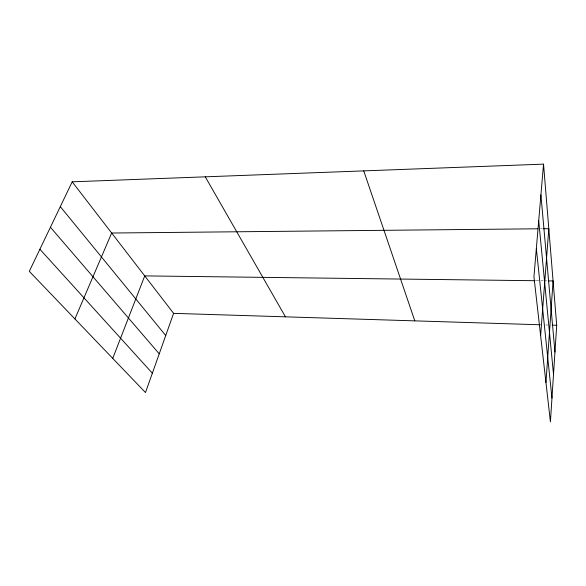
<?xml version="1.0" encoding="UTF-8"?>
<svg xmlns="http://www.w3.org/2000/svg" width="586" height="586" viewBox="0 0 586 586"><rect width="100%" height="100%" fill="white"/><g stroke="black" fill="none" stroke-linecap="round" stroke-linejoin="round"><path stroke-width="0.44" stroke-dasharray="2.93 2.2" d="M540.636 228.767L542.453 228.752M535.868 280.723L543.112 280.819M544.02 280.826L546.738 280.862M545.727 324.952L547.558 325.003"/><path stroke-width="0.88" d="M543.537 164.139L556.7 325.289L550.415 421.861L533.941 276.709L543.537 164.139L72.195 181.821L29.3 271.347L145.489 392.554L173.603 313.349L72.195 181.821M545.954 382.533L553.081 280.936L548.547 280.884M540.629 335.602L548.811 228.686L543.361 228.745M112.739 358.39L144.727 275.896L534.959 280.716M74.92 318.938L111.67 233.023L537.904 228.796M173.603 313.349L540.241 324.776M552.129 325.149L556.7 325.289M39.892 249.24L152.353 373.209M50.425 227.251L159.231 353.827M60.307 206.631L165.728 335.536M205.261 176.826L285.455 316.836M363.745 170.885L414.807 320.872M536.344 248.515L551.961 398.062M538.717 220.732L553.506 374.366M540.915 194.918L554.957 352.105"/></g></svg>
